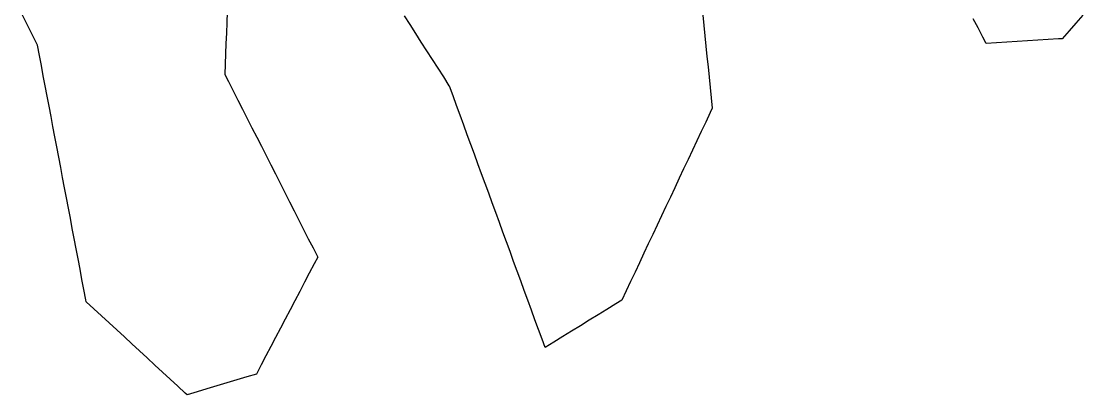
# Model space of a CAD drawing. Header units: millimetres. Extents: x 32 to 3054, y 42 to 5568.
# Drawn here: x 2623.2 to 2725.5, y 3800 to 3836.1 of the extents above; entities that cross this region are included whole.
import ezdxf

# ---------------------------------------------------------------- set-up
doc = ezdxf.new("R2010")
doc.units = ezdxf.units.MM
doc.layers.add('ALL_ISLANDS', color=7, linetype='Continuous')
doc.layers.add('OUTLINE_ISLAND_01', color=7, linetype='Continuous')

msp = doc.modelspace()

# ---------------------------------------------------------------- linework, layer by layer
at = {"layer": 'ALL_ISLANDS'}
for points in [[(2643.0359, 3836.9117), (2643.0005, 3835.9123), (2642.965, 3834.9129), (2642.9296, 3833.9135), (2642.8942, 3832.9142), (2642.8587, 3831.9148), (2642.8233, 3830.9154), (2643.1727, 3830.2267), (2643.6251, 3829.3349), (2644.0775, 3828.443), (2644.5299, 3827.5512), (2644.9823, 3826.6594), (2645.4347, 3825.7676), (2645.8871, 3824.8758), (2646.3395, 3823.984), (2646.7919, 3823.0921), (2647.2443, 3822.2003), (2647.6966, 3821.3085), (2648.149, 3820.4167), (2648.6014, 3819.5249), (2649.0538, 3818.6331), (2649.5062, 3817.7412), (2649.9586, 3816.8494), (2650.411, 3815.9576), (2650.8634, 3815.0658), (2651.3158, 3814.174), (2651.7682, 3813.2821), (2651.4243, 3812.6258), (2650.9602, 3811.74), (2650.4961, 3810.8542), (2650.032, 3809.9685), (2649.5678, 3809.0827), (2649.1037, 3808.1969), (2648.6396, 3807.3111), (2648.1755, 3806.4254), (2647.7114, 3805.5396), (2647.2473, 3804.6538), (2646.7832, 3803.768), (2646.3191, 3802.8823), (2645.8549, 3801.9965), (2644.9306, 3801.7201), (2643.9725, 3801.4336), (2643.0144, 3801.1471), (2642.0563, 3800.8606), (2641.0982, 3800.5741), (2640.1402, 3800.2876), (2639.1821, 3800.001), (2639.0104, 3800.1596), (2638.2759, 3800.8382), (2637.5414, 3801.5168), (2636.8068, 3802.1953), (2636.0723, 3802.8739), (2635.3378, 3803.5525), (2634.6033, 3804.2311), (2633.8687, 3804.9096), (2633.1342, 3805.5882), (2632.3997, 3806.2668), (2631.6651, 3806.9453), (2630.9306, 3807.6239), (2630.1961, 3808.3025), (2629.4615, 3808.9811), (2629.4243, 3809.1776), (2629.2379, 3810.16), (2629.0515, 3811.1425), (2628.8651, 3812.125), (2628.6788, 3813.1075), (2628.4924, 3814.09), (2628.306, 3815.0724), (2628.1196, 3816.0549), (2627.9333, 3817.0374), (2627.7469, 3818.0199), (2627.5605, 3819.0024), (2627.3741, 3819.9848), (2627.1878, 3820.9673), (2627.0014, 3821.9498), (2626.815, 3822.9323), (2626.6286, 3823.9147), (2626.4423, 3824.8972), (2626.2559, 3825.8797), (2626.0695, 3826.8622), (2625.8831, 3827.8447), (2625.6968, 3828.8271), (2625.5104, 3829.8096), (2625.324, 3830.7921), (2625.1376, 3831.7746), (2624.9513, 3832.7571), (2624.7649, 3833.7395), (2624.5348, 3834.2014), (2624.0888, 3835.0964), (2623.6429, 3835.9915), (2623.1969, 3836.8865)], [(2688.8702, 3836.622), (2688.9728, 3835.6273), (2689.0754, 3834.6326), (2689.178, 3833.6379), (2689.2806, 3832.6431), (2689.3832, 3831.6484), (2689.4858, 3830.6537), (2689.5885, 3829.659), (2689.6911, 3828.6643), (2689.7937, 3827.6695), (2689.5858, 3827.2276), (2689.1603, 3826.3226), (2688.7347, 3825.4177), (2688.3091, 3824.5128), (2687.8835, 3823.6079), (2687.4579, 3822.703), (2687.0324, 3821.798), (2686.6068, 3820.8931), (2686.1812, 3819.9882), (2685.7556, 3819.0833), (2685.3301, 3818.1784), (2684.9045, 3817.2734), (2684.4789, 3816.3685), (2684.0533, 3815.4636), (2683.6277, 3814.5587), (2683.2022, 3813.6537), (2682.7766, 3812.7488), (2682.351, 3811.8439), (2681.9254, 3810.939), (2681.4999, 3810.0341), (2681.0743, 3809.1291), (2680.4841, 3808.7647), (2679.6332, 3808.2393), (2678.7824, 3807.7138), (2677.9315, 3807.1884), (2677.0807, 3806.663), (2676.2298, 3806.1376), (2675.379, 3805.6122), (2674.5282, 3805.0868), (2673.6773, 3804.5613), (2673.3845, 3805.364), (2673.0418, 3806.3035), (2672.6991, 3807.2429), (2672.3564, 3808.1824), (2672.0138, 3809.1218), (2671.6711, 3810.0613), (2671.3284, 3811.0007), (2670.9857, 3811.9402), (2670.643, 3812.8796), (2670.3003, 3813.8191), (2669.9576, 3814.7585), (2669.6149, 3815.698), (2669.2723, 3816.6374), (2668.9296, 3817.5769), (2668.5869, 3818.5163), (2668.2442, 3819.4558), (2667.9015, 3820.3952), (2667.5588, 3821.3347), (2667.2161, 3822.2741), (2666.8735, 3823.2136), (2666.5308, 3824.153), (2666.1881, 3825.0925), (2665.8454, 3826.0319), (2665.5027, 3826.9714), (2665.16, 3827.9108), (2664.8173, 3828.8503), (2664.4746, 3829.7897), (2664.4509, 3829.8268), (2663.9116, 3830.6689), (2663.3723, 3831.511), (2662.833, 3832.3531), (2662.2937, 3833.1952), (2661.7544, 3834.0373), (2661.2151, 3834.8794), (2660.6758, 3835.7215), (2660.1364, 3836.5636)], [(2725.4983, 3836.6278), (2724.8415, 3835.8738), (2724.1846, 3835.1197), (2723.5278, 3834.3657), (2723.1738, 3834.3432), (2722.1759, 3834.2796), (2721.1779, 3834.2161), (2720.1799, 3834.1526), (2719.1819, 3834.0891), (2718.1839, 3834.0256), (2717.1859, 3833.9621), (2716.188, 3833.8986), (2715.8681, 3834.5131), (2715.4064, 3835.4001), (2714.9447, 3836.2872)]]:
    msp.add_lwpolyline(points, dxfattribs=at)
at = {"layer": 'OUTLINE_ISLAND_01'}
for points in [[(2643.0359, 3836.9117), (2643.0005, 3835.9123), (2642.965, 3834.9129), (2642.9296, 3833.9135), (2642.8942, 3832.9142), (2642.8587, 3831.9148), (2642.8233, 3830.9154), (2643.1727, 3830.2267), (2643.6251, 3829.3349), (2644.0775, 3828.443), (2644.5299, 3827.5512), (2644.9823, 3826.6594), (2645.4347, 3825.7676), (2645.8871, 3824.8758), (2646.3395, 3823.984), (2646.7919, 3823.0921), (2647.2443, 3822.2003), (2647.6966, 3821.3085), (2648.149, 3820.4167), (2648.6014, 3819.5249), (2649.0538, 3818.6331), (2649.5062, 3817.7412), (2649.9586, 3816.8494), (2650.411, 3815.9576), (2650.8634, 3815.0658), (2651.3158, 3814.174), (2651.7682, 3813.2821), (2651.4243, 3812.6258), (2650.9602, 3811.74), (2650.4961, 3810.8542), (2650.032, 3809.9685), (2649.5678, 3809.0827), (2649.1037, 3808.1969), (2648.6396, 3807.3111), (2648.1755, 3806.4254), (2647.7114, 3805.5396), (2647.2473, 3804.6538), (2646.7832, 3803.768), (2646.3191, 3802.8823), (2645.8549, 3801.9965), (2644.9306, 3801.7201), (2643.9725, 3801.4336), (2643.0144, 3801.1471), (2642.0563, 3800.8606), (2641.0982, 3800.5741), (2640.1402, 3800.2876), (2639.1821, 3800.001), (2639.0104, 3800.1596), (2638.2759, 3800.8382), (2637.5414, 3801.5168), (2636.8068, 3802.1953), (2636.0723, 3802.8739), (2635.3378, 3803.5525), (2634.6033, 3804.2311), (2633.8687, 3804.9096), (2633.1342, 3805.5882), (2632.3997, 3806.2668), (2631.6651, 3806.9453), (2630.9306, 3807.6239), (2630.1961, 3808.3025), (2629.4615, 3808.9811), (2629.4243, 3809.1776), (2629.2379, 3810.16), (2629.0515, 3811.1425), (2628.8651, 3812.125), (2628.6788, 3813.1075), (2628.4924, 3814.09), (2628.306, 3815.0724), (2628.1196, 3816.0549), (2627.9333, 3817.0374), (2627.7469, 3818.0199), (2627.5605, 3819.0024), (2627.3741, 3819.9848), (2627.1878, 3820.9673), (2627.0014, 3821.9498), (2626.815, 3822.9323), (2626.6286, 3823.9147), (2626.4423, 3824.8972), (2626.2559, 3825.8797), (2626.0695, 3826.8622), (2625.8831, 3827.8447), (2625.6968, 3828.8271), (2625.5104, 3829.8096), (2625.324, 3830.7921), (2625.1376, 3831.7746), (2624.9513, 3832.7571), (2624.7649, 3833.7395), (2624.5348, 3834.2014), (2624.0888, 3835.0964), (2623.6429, 3835.9915), (2623.1969, 3836.8865)], [(2688.8702, 3836.622), (2688.9728, 3835.6273), (2689.0754, 3834.6326), (2689.178, 3833.6379), (2689.2806, 3832.6431), (2689.3832, 3831.6484), (2689.4858, 3830.6537), (2689.5885, 3829.659), (2689.6911, 3828.6643), (2689.7937, 3827.6695), (2689.5858, 3827.2276), (2689.1603, 3826.3226), (2688.7347, 3825.4177), (2688.3091, 3824.5128), (2687.8835, 3823.6079), (2687.4579, 3822.703), (2687.0324, 3821.798), (2686.6068, 3820.8931), (2686.1812, 3819.9882), (2685.7556, 3819.0833), (2685.3301, 3818.1784), (2684.9045, 3817.2734), (2684.4789, 3816.3685), (2684.0533, 3815.4636), (2683.6277, 3814.5587), (2683.2022, 3813.6537), (2682.7766, 3812.7488), (2682.351, 3811.8439), (2681.9254, 3810.939), (2681.4999, 3810.0341), (2681.0743, 3809.1291), (2680.4841, 3808.7647), (2679.6332, 3808.2393), (2678.7824, 3807.7138), (2677.9315, 3807.1884), (2677.0807, 3806.663), (2676.2298, 3806.1376), (2675.379, 3805.6122), (2674.5282, 3805.0868), (2673.6773, 3804.5613), (2673.3845, 3805.364), (2673.0418, 3806.3035), (2672.6991, 3807.2429), (2672.3564, 3808.1824), (2672.0138, 3809.1218), (2671.6711, 3810.0613), (2671.3284, 3811.0007), (2670.9857, 3811.9402), (2670.643, 3812.8796), (2670.3003, 3813.8191), (2669.9576, 3814.7585), (2669.6149, 3815.698), (2669.2723, 3816.6374), (2668.9296, 3817.5769), (2668.5869, 3818.5163), (2668.2442, 3819.4558), (2667.9015, 3820.3952), (2667.5588, 3821.3347), (2667.2161, 3822.2741), (2666.8735, 3823.2136), (2666.5308, 3824.153), (2666.1881, 3825.0925), (2665.8454, 3826.0319), (2665.5027, 3826.9714), (2665.16, 3827.9108), (2664.8173, 3828.8503), (2664.4746, 3829.7897), (2664.4509, 3829.8268), (2663.9116, 3830.6689), (2663.3723, 3831.511), (2662.833, 3832.3531), (2662.2937, 3833.1952), (2661.7544, 3834.0373), (2661.2151, 3834.8794), (2660.6758, 3835.7215), (2660.1364, 3836.5636)], [(2725.4983, 3836.6278), (2724.8415, 3835.8738), (2724.1846, 3835.1197), (2723.5278, 3834.3657), (2723.1738, 3834.3432), (2722.1759, 3834.2796), (2721.1779, 3834.2161), (2720.1799, 3834.1526), (2719.1819, 3834.0891), (2718.1839, 3834.0256), (2717.1859, 3833.9621), (2716.188, 3833.8986), (2715.8681, 3834.5131), (2715.4064, 3835.4001), (2714.9447, 3836.2872)]]:
    msp.add_lwpolyline(points, dxfattribs=at)

doc.saveas('drawing.dxf')
